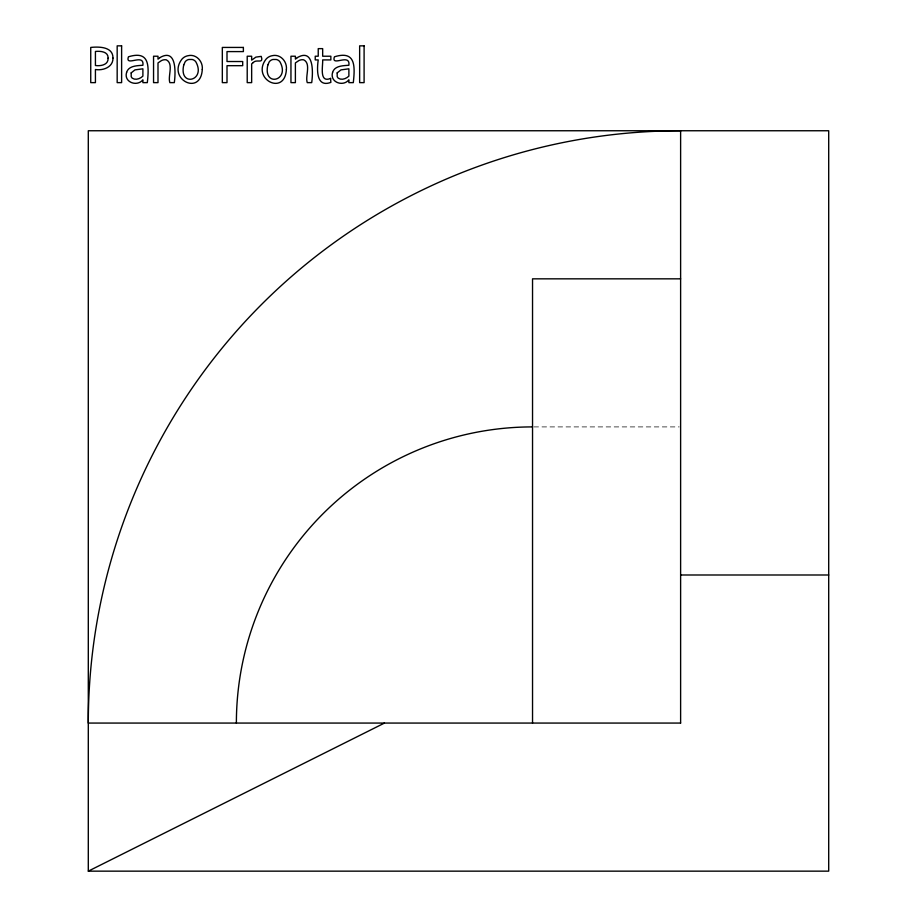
<?xml version="1.0" encoding="UTF-8"?>
<svg xmlns="http://www.w3.org/2000/svg" width="917" height="917" viewBox="0 0 917 917"><rect width="100%" height="100%" fill="white"/><g stroke="black" fill="none" stroke-linecap="round" stroke-linejoin="round"><path stroke-width="0.69" stroke-dasharray="4.58 3.44" d="M533.969 426.909L679.199 426.909"/><path stroke-width="1.38" d="M88.296 871.15L828.704 871.15L828.704 130.753L88.296 130.753L88.296 871.15L384.464 723.066M680.62 278.837L532.536 278.837L532.536 723.066M680.62 574.993L828.704 574.993M236.38 723.066A296.157 296.157 0 0 1 532.536 426.909M202.279 69.44C200.754 96.686 166.825 78.851 181.933 59.158A10.523 10.523 0 0 1 187.974 55.719C196.181 53.633 203.173 61.519 202.279 69.44M286.391 69.44C284.866 96.686 250.937 78.851 266.045 59.158A10.523 10.523 0 0 1 272.085 55.719C280.293 53.633 287.285 61.519 286.391 69.44M112.963 58.046C113.272 67.136 103.048 70.827 95.425 69.509L95.425 82.633L90.737 82.633L90.737 47.432C98.761 46.572 113.135 46.572 112.963 58.046M183.744 64.969C178.563 87.574 206.485 80.971 195.825 61.817A5.972 5.972 0 0 0 192.134 59.479L188.868 59.479A6.018 6.018 0 0 0 185.142 61.817L183.744 64.969M267.844 64.969C262.675 87.574 290.597 80.971 279.937 61.817A5.972 5.972 0 0 0 276.235 59.479L272.979 59.479A6.018 6.018 0 0 0 269.254 61.817L267.844 64.969M126.592 72.432C123.577 82.209 137.057 87.149 142.892 79.825L142.892 82.633L147.316 82.633C149.162 65.715 149.528 50.309 128.449 56.797C124.723 67.422 144.508 52.624 142.892 65.256C137.206 65.726 128.563 65.611 126.592 72.432M332.584 72.432C329.57 82.209 343.061 87.149 348.884 79.825L348.884 82.633L353.309 82.633C355.166 65.715 355.532 50.309 334.441 56.797C330.716 67.422 350.512 52.624 348.884 65.256C343.21 65.726 334.567 65.611 332.584 72.432M108.091 58.161C108.481 65.038 100.606 66.219 95.425 65.52L95.425 51.455C100.308 50.951 108.458 51.478 108.091 58.161M131.177 72.901L131.2 76.684L132.163 78.117C135.59 80.547 140.129 78.736 142.892 76.134L142.892 68.809L134.971 69.887L131.177 72.901M337.169 72.901L337.204 76.684L338.155 78.117C341.582 80.547 346.122 78.736 348.884 76.134L348.884 68.809L340.975 69.887L337.169 72.901M253.287 62.539L251.659 63.892L251.659 82.633L247.212 82.633L247.212 56.224L251.659 56.224L251.659 60.155L255.9 57.118L261.207 56.373C263.958 64.431 256.554 58.665 253.287 62.539M159.971 57.588L157.999 59.158L157.999 56.224L153.552 56.224L153.552 82.633L157.999 82.633L157.999 62.918L161.438 60.614A7.577 7.577 0 0 1 166.355 59.846C173.955 63.72 167.593 76.306 169.863 82.633L174.31 82.633C175.571 73.624 176.981 47.661 159.971 57.588M297.372 57.588L295.389 59.158L295.389 56.224L290.953 56.224L290.953 82.633L295.389 82.633L295.389 62.918L298.827 60.614A7.577 7.577 0 0 1 303.745 59.846C311.344 63.72 304.994 76.306 307.264 82.633L311.7 82.633C312.972 73.624 314.371 47.661 297.372 57.588M330.59 78.404C318.887 83.413 323.093 65.52 322.669 59.914L330.854 59.914L330.854 56.224L322.669 56.224L322.669 48.635L318.233 48.635L318.233 56.224L315.23 56.224L315.23 59.914L318.233 59.914C316.915 68.958 315.941 88.021 330.854 82.392L330.59 78.404M121.617 45.85L117.17 45.85L117.17 82.633L121.617 82.633L121.617 45.85M364.095 45.85L359.647 45.85L359.647 82.633L364.095 82.633L364.095 45.85M243.383 47.432L222.327 47.432L222.327 82.633L227.003 82.633L227.003 65.68L242.696 65.68L242.696 61.519L227.003 61.519L227.003 51.593L243.383 51.593L243.383 47.432M680.62 723.066L88.296 723.066A592.313 592.313 0 0 1 680.62 130.753L680.62 723.066"/></g></svg>
